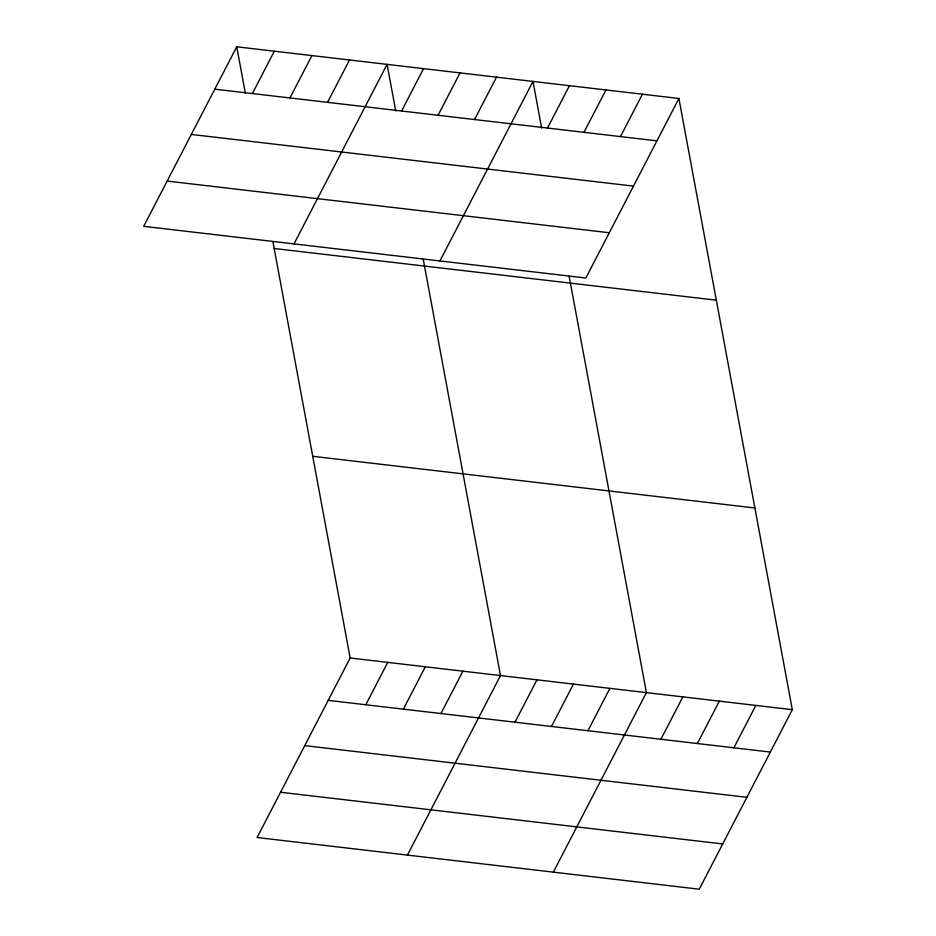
<?xml version="1.0" encoding="UTF-8"?>
<svg xmlns="http://www.w3.org/2000/svg" width="936" height="936" viewBox="0 0 936 936"><rect width="100%" height="100%" fill="white"/><g stroke="black" fill="none" stroke-linecap="round" stroke-linejoin="round"><path stroke-width="1.4" d="M236.749 46.8L143.688 226.325L585.842 278.004L678.904 98.479L236.749 46.8L245.407 93.448M252.369 93.565L274.33 51.188M289.949 97.952L311.91 55.587M327.53 102.352L349.502 59.974M294.021 243.898L387.083 64.373L395.741 111.021M401.591 111.01L423.563 68.632M438.071 115.268L460.032 72.903M474.552 119.539L496.513 77.162M439.932 260.945L532.993 81.432L541.651 128.08M547.501 128.056L569.462 85.691M583.982 132.327L605.943 89.95M272.902 241.628L350.158 657.996L257.096 837.521L699.25 889.2L792.312 709.675L678.904 98.479M620.463 136.586L642.424 94.22M365.777 704.761L387.738 662.384M403.357 709.149L425.318 666.783M440.938 713.548L462.899 671.17M407.429 855.094L500.491 675.57L423.236 259.202M514.999 722.206L536.96 679.828M551.48 726.465L573.44 684.099M587.96 730.723L609.921 688.358M553.34 872.141L646.402 692.617L569.146 276.26M660.91 739.253L682.87 696.887M697.39 743.523L719.351 701.146M733.871 747.782L755.832 705.416M214.789 89.166L656.932 140.856M191.33 134.433L633.473 186.112M167.158 181.069L609.301 232.748M274.178 248.496L716.321 300.175M312.729 456.3L754.884 507.979M350.158 657.996L792.312 709.675M328.197 700.362L770.34 752.053M304.726 745.629L746.881 797.308M280.566 792.254L722.709 843.944"/></g></svg>
